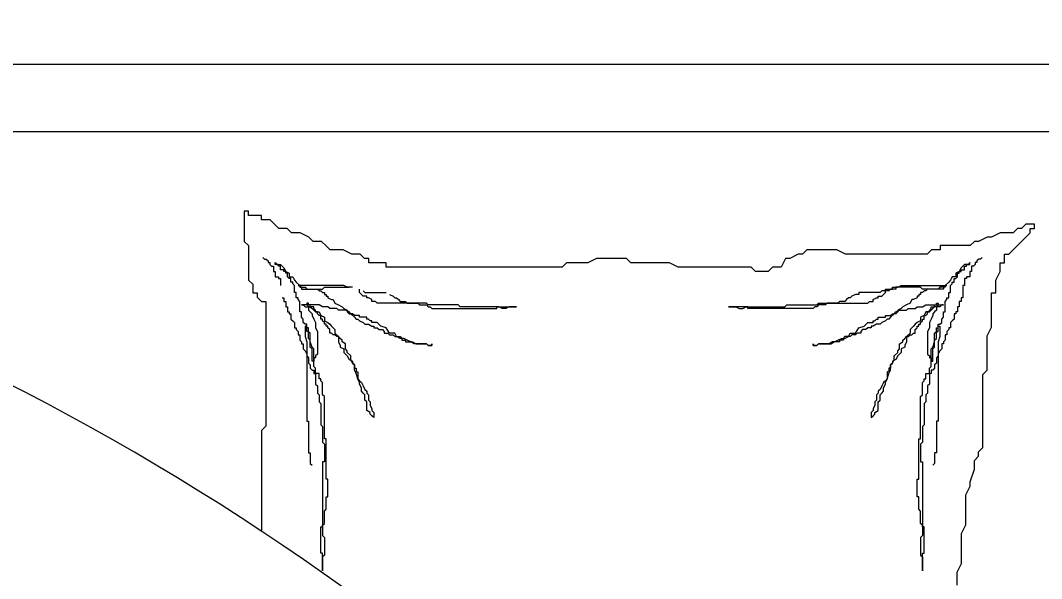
# Model space of a CAD drawing. Extents: x 775040 to 808375, y 4159409 to 4163651.
# Drawn here: x 782492.58 to 782522.89, y 4160408.64 to 4160425.22 of the extents above; entities that cross this region are included whole.
import ezdxf

# ---------------------------------------------------------------- set-up
doc = ezdxf.new("R2010")
doc.units = 0
doc.header["$MEASUREMENT"] = 0
doc.header["$PDMODE"] = 3
doc.linetypes.add('DUZ', pattern=[500, 500])
doc.layers.get('0').update_dxf_attribs({"linetype": 'DUZ'})
for name, color, linetype, lineweight in [('Z_dış ölçü', 115, 'Continuous', 25), ('Z_iç ölçü dikey', 111, 'Continuous', 25), ('Z_tefriş', 73, 'Continuous', 5)]:
    doc.layers.add(name, color=color, linetype=linetype, lineweight=lineweight)
doc.styles.add('OLCUIC', font='ROMANS.SHX', dxfattribs={"width": 0.5})
doc.dimstyles.new('ölçü 50', dxfattribs={"dimtxt": 12.5, "dimasz": 7, "dimexe": 5.3, "dimexo": 5, "dimgap": 2.5, "dimtad": 1, "dimdec": 0, "dimzin": 9, "dimdsep": 46, "dimtxsty": 'OLCUIC', "dimblk1": 'ARCHTICK', "dimblk2": 'ARCHTICK', "dimsah": 1, "dimcen": 0, "dimdle": 5.5, "dimadec": 0, "dimazin": 0, "dimtfac": 1, "dimtdec": 0, "dimtix": 1, "dimtofl": 0, "dimtmove": 1, "dimatfit": 3, "dimldrblk": 'ARCHTICK', "dimfxl": 0, "dimtolj": 1, "dimtzin": 0, "dimarcsym": 0})

# ---------------------------------------------------------------- blocks, each defined once
blk = doc.blocks.new('YATAK 1')
at = {"layer": 'Z_tefriş'}
for p, q in [((-8941.057, 17107.306), (-8941.057, 16917.306)), ((-8939.057, 17095.306), (-8939.057, 16929.306)), ((-8936.182, 17094.838), (-8936.31, 17094.838)), ((-8936.31, 17094.838), (-8936.31, 17094.583)), ((-8936.182, 17094.711), (-8936.182, 17094.838)), ((-8936.055, 17094.711), (-8936.182, 17094.711)), ((-8935.8, 17094.456), (-8936.055, 17094.711)), ((-8936.31, 17094.583), (-8936.182, 17094.456)), ((-8936.182, 17094.456), (-8936.182, 17094.329)), ((-8936.182, 17094.329), (-8936.055, 17094.201)), ((-8935.672, 17094.329), (-8935.8, 17094.456)), ((-8935.417, 17094.074), (-8935.672, 17094.329)), ((-8936.055, 17094.201), (-8936.055, 17093.819)), ((-8935.417, 17093.946), (-8935.417, 17094.074)), ((-8936.055, 17093.819), (-8935.927, 17093.564)), ((-8935.162, 17093.946), (-8935.417, 17093.946)), ((-8935.162, 17093.819), (-8935.162, 17093.946)), ((-8934.907, 17093.819), (-8935.162, 17093.819)), ((-8934.651, 17093.691), (-8934.907, 17093.819)), ((-8935.927, 17093.564), (-8935.927, 17093.436)), ((-8935.927, 17093.436), (-8935.8, 17093.181)), ((-8934.269, 17093.691), (-8934.651, 17093.691)), ((-8934.269, 17093.564), (-8934.269, 17093.691)), ((-8933.248, 17093.564), (-8934.269, 17093.564)), ((-8932.993, 17093.436), (-8933.248, 17093.564)), ((-8931.972, 17093.436), (-8932.993, 17093.436)), ((-8931.845, 17093.309), (-8931.972, 17093.436)), ((-8935.8, 17093.181), (-8935.8, 17093.054)), ((-8935.324, 17093.286), (-8935.272, 17093.234)), ((-8935.272, 17093.234), (-8935.272, 17093.182)), ((-8935.272, 17093.182), (-8935.22, 17093.129)), ((-8935.22, 17093.129), (-8935.167, 17093.129)), ((-8935.167, 17093.129), (-8935.167, 17093.077)), ((-8929.676, 17093.309), (-8931.845, 17093.309)), ((-8929.548, 17093.181), (-8929.676, 17093.309)), ((-8929.421, 17093.181), (-8929.548, 17093.181)), ((-8929.293, 17093.054), (-8929.421, 17093.181)), ((-8935.8, 17093.054), (-8935.672, 17092.926)), ((-8935.672, 17092.926), (-8935.672, 17092.034)), ((-8935.167, 17093.077), (-8935.115, 17093.077)), ((-8935.115, 17092.92), (-8935.167, 17092.92)), ((-8935.167, 17092.92), (-8935.115, 17092.868)), ((-8935.115, 17093.077), (-8935.063, 17093.025)), ((-8935.115, 17092.816), (-8935.115, 17092.92)), ((-8935.115, 17092.868), (-8935.115, 17092.764)), ((-8935.063, 17092.816), (-8935.115, 17092.816)), ((-8935.063, 17093.025), (-8935.063, 17092.973)), ((-8935.063, 17092.973), (-8934.906, 17092.973)), ((-8935.063, 17092.764), (-8935.063, 17092.816)), ((-8934.906, 17092.973), (-8934.906, 17092.92)), ((-8934.906, 17092.92), (-8934.749, 17092.92)), ((-8934.749, 17092.92), (-8934.749, 17092.816)), ((-8934.749, 17092.816), (-8934.697, 17092.816)), ((-8934.697, 17092.816), (-8934.697, 17092.764)), ((-8929.038, 17093.054), (-8929.293, 17093.054)), ((-8928.655, 17092.926), (-8929.038, 17093.054)), ((-8928.528, 17092.926), (-8928.655, 17092.926)), ((-8928.272, 17092.799), (-8928.528, 17092.926)), ((-8935.115, 17092.764), (-8935.063, 17092.711)), ((-8934.958, 17092.764), (-8935.063, 17092.764)), ((-8935.063, 17092.711), (-8935.01, 17092.659)), ((-8935.01, 17092.659), (-8934.906, 17092.607)), ((-8934.958, 17092.659), (-8934.958, 17092.764)), ((-8934.906, 17092.659), (-8934.958, 17092.659)), ((-8934.906, 17092.607), (-8934.906, 17092.659)), ((-8934.853, 17092.607), (-8934.906, 17092.607)), ((-8934.906, 17092.607), (-8934.853, 17092.502)), ((-8934.853, 17092.554), (-8934.853, 17092.607)), ((-8934.749, 17092.554), (-8934.853, 17092.554)), ((-8934.697, 17092.502), (-8934.749, 17092.554)), ((-8934.697, 17092.764), (-8934.487, 17092.764)), ((-8934.487, 17092.764), (-8934.487, 17092.711)), ((-8934.487, 17092.711), (-8934.121, 17092.711)), ((-8934.121, 17092.711), (-8934.121, 17092.659)), ((-8934.121, 17092.659), (-8934.016, 17092.659)), ((-8934.016, 17092.659), (-8934.016, 17092.607)), ((-8934.016, 17092.607), (-8933.86, 17092.607)), ((-8933.86, 17092.607), (-8933.86, 17092.554)), ((-8933.86, 17092.554), (-8933.703, 17092.554)), ((-8933.703, 17092.554), (-8933.703, 17092.502)), ((-8927.379, 17092.799), (-8928.272, 17092.799)), ((-8927.124, 17092.671), (-8927.379, 17092.799)), ((-8926.231, 17092.671), (-8927.124, 17092.671)), ((-8925.976, 17092.544), (-8926.231, 17092.671)), ((-8925.593, 17092.544), (-8925.976, 17092.544)), ((-8934.853, 17092.502), (-8934.749, 17092.502)), ((-8934.749, 17092.502), (-8934.749, 17092.398)), ((-8934.749, 17092.398), (-8934.644, 17092.345)), ((-8934.697, 17092.45), (-8934.697, 17092.502)), ((-8934.592, 17092.45), (-8934.697, 17092.45)), ((-8934.644, 17092.345), (-8934.592, 17092.293)), ((-8934.592, 17092.398), (-8934.592, 17092.45)), ((-8934.54, 17092.398), (-8934.592, 17092.398)), ((-8934.592, 17092.293), (-8934.487, 17092.189)), ((-8934.487, 17092.345), (-8934.54, 17092.398)), ((-8934.278, 17092.345), (-8934.487, 17092.345)), ((-8934.487, 17090.882), (-8934.487, 17092.241)), ((-8934.487, 17092.241), (-8934.487, 17092.189)), ((-8934.278, 17092.293), (-8934.278, 17092.345)), ((-8934.121, 17092.293), (-8934.278, 17092.293)), ((-8934.121, 17092.241), (-8934.121, 17092.293)), ((-8934.069, 17092.241), (-8934.121, 17092.241)), ((-8934.016, 17092.189), (-8934.069, 17092.241)), ((-8933.703, 17092.502), (-8933.65, 17092.502)), ((-8933.65, 17092.502), (-8933.65, 17092.45)), ((-8933.65, 17092.45), (-8933.493, 17092.45)), ((-8933.493, 17092.45), (-8933.441, 17092.398)), ((-8933.441, 17092.398), (-8933.389, 17092.345)), ((-8933.389, 17092.345), (-8933.232, 17092.345)), ((-8933.232, 17092.345), (-8933.232, 17092.293)), ((-8933.232, 17092.293), (-8933.179, 17092.293)), ((-8933.179, 17092.293), (-8933.127, 17092.241)), ((-8933.127, 17092.241), (-8933.023, 17092.241)), ((-8933.023, 17092.241), (-8933.023, 17092.189)), ((-8935.672, 17092.034), (-8935.545, 17092.034)), ((-8935.545, 17092.034), (-8935.545, 17091.779)), ((-8934.487, 17092.189), (-8934.435, 17092.136)), ((-8934.487, 17092.189), (-8934.435, 17092.189)), ((-8934.435, 17092.189), (-8934.435, 17092.136)), ((-8934.435, 17092.136), (-8934.435, 17092.032)), ((-8934.435, 17092.136), (-8934.383, 17092.136)), ((-8934.435, 17092.032), (-8934.383, 17091.979)), ((-8934.383, 17092.136), (-8934.383, 17091.666)), ((-8934.383, 17091.979), (-8934.383, 17091.509)), ((-8933.703, 17092.189), (-8934.016, 17092.189)), ((-8933.964, 17091.927), (-8933.964, 17091.979)), ((-8933.964, 17091.979), (-8933.912, 17091.979)), ((-8933.912, 17091.927), (-8933.964, 17091.927)), ((-8933.912, 17091.614), (-8933.912, 17092.136)), ((-8933.912, 17092.136), (-8933.912, 17092.084)), ((-8933.912, 17092.084), (-8933.86, 17092.032)), ((-8933.912, 17091.979), (-8933.86, 17091.927)), ((-8933.912, 17091.875), (-8933.912, 17091.927)), ((-8933.86, 17092.032), (-8933.86, 17091.875)), ((-8933.86, 17091.927), (-8933.755, 17091.927)), ((-8933.755, 17091.927), (-8933.703, 17091.875)), ((-8933.703, 17092.136), (-8933.703, 17092.189)), ((-8933.546, 17092.136), (-8933.703, 17092.136)), ((-8933.493, 17092.084), (-8933.546, 17092.136)), ((-8933.389, 17092.084), (-8933.493, 17092.084)), ((-8933.336, 17092.032), (-8933.389, 17092.084)), ((-8933.336, 17091.979), (-8933.336, 17092.032)), ((-8933.127, 17091.979), (-8933.336, 17091.979)), ((-8933.284, 17091.979), (-8933.284, 17092.032)), ((-8933.284, 17092.032), (-8932.97, 17092.032)), ((-8933.232, 17091.979), (-8933.284, 17091.979)), ((-8933.232, 17091.927), (-8933.232, 17091.979)), ((-8933.127, 17091.927), (-8933.232, 17091.927)), ((-8933.127, 17091.927), (-8933.127, 17091.979)), ((-8932.918, 17091.927), (-8933.127, 17091.927)), ((-8933.075, 17091.875), (-8933.127, 17091.927)), ((-8933.023, 17092.189), (-8932.866, 17092.189)), ((-8932.97, 17092.032), (-8932.813, 17091.979)), ((-8932.866, 17091.875), (-8932.918, 17091.927)), ((-8932.866, 17092.189), (-8932.813, 17092.136)), ((-8932.813, 17092.136), (-8932.761, 17092.136)), ((-8932.813, 17091.979), (-8930.459, 17091.979)), ((-8932.761, 17092.136), (-8932.761, 17092.084)), ((-8932.761, 17092.084), (-8932.604, 17092.084)), ((-8932.604, 17092.084), (-8932.552, 17092.032)), ((-8932.552, 17092.032), (-8932.447, 17091.979)), ((-8932.447, 17091.979), (-8932.395, 17091.979)), ((-8932.395, 17091.979), (-8932.342, 17091.927)), ((-8932.342, 17091.927), (-8932.185, 17091.927)), ((-8932.185, 17091.927), (-8932.133, 17091.875)), ((-8930.459, 17091.979), (-8930.459, 17091.927)), ((-8930.459, 17091.927), (-8929.517, 17091.927)), ((-8929.517, 17091.927), (-8929.517, 17091.875)), ((-8935.545, 17091.779), (-8935.417, 17091.652)), ((-8935.417, 17091.652), (-8935.417, 17089.23)), ((-8934.383, 17091.666), (-8934.33, 17091.614)), ((-8934.33, 17091.614), (-8934.33, 17091.561)), ((-8933.86, 17091.875), (-8933.912, 17091.875)), ((-8933.86, 17091.509), (-8933.912, 17091.614)), ((-8933.86, 17091.875), (-8933.807, 17091.823)), ((-8933.86, 17091.77), (-8933.86, 17091.875)), ((-8933.807, 17091.77), (-8933.86, 17091.77)), ((-8933.807, 17091.823), (-8933.703, 17091.718)), ((-8933.755, 17091.718), (-8933.807, 17091.77)), ((-8933.703, 17091.718), (-8933.755, 17091.718)), ((-8933.703, 17091.875), (-8933.65, 17091.823)), ((-8933.703, 17091.718), (-8933.703, 17091.614)), ((-8933.703, 17091.666), (-8933.703, 17091.718)), ((-8933.65, 17091.666), (-8933.703, 17091.666)), ((-8933.703, 17091.614), (-8933.598, 17091.561)), ((-8933.65, 17091.823), (-8933.598, 17091.823)), ((-8933.598, 17091.614), (-8933.65, 17091.666)), ((-8933.598, 17091.823), (-8933.493, 17091.77)), ((-8933.598, 17091.561), (-8933.598, 17091.614)), ((-8933.493, 17091.77), (-8933.389, 17091.718)), ((-8933.389, 17091.718), (-8933.232, 17091.718)), ((-8933.232, 17091.718), (-8933.127, 17091.666)), ((-8933.127, 17091.666), (-8932.447, 17091.666)), ((-8932.813, 17091.875), (-8933.075, 17091.875)), ((-8932.656, 17091.875), (-8932.866, 17091.875)), ((-8932.656, 17091.823), (-8932.813, 17091.875)), ((-8932.604, 17091.823), (-8932.656, 17091.875)), ((-8932.604, 17091.77), (-8932.656, 17091.823)), ((-8932.238, 17091.823), (-8932.604, 17091.823)), ((-8932.238, 17091.77), (-8932.604, 17091.77)), ((-8932.447, 17091.666), (-8932.395, 17091.718)), ((-8932.395, 17091.718), (-8932.342, 17091.718)), ((-8932.342, 17091.718), (-8932.342, 17091.77)), ((-8932.342, 17091.77), (-8932.238, 17091.77)), ((-8932.238, 17091.77), (-8932.238, 17091.823)), ((-8932.081, 17091.77), (-8932.238, 17091.77)), ((-8932.133, 17091.875), (-8932.029, 17091.875)), ((-8932.029, 17091.718), (-8932.081, 17091.77)), ((-8932.029, 17091.875), (-8931.976, 17091.823)), ((-8931.872, 17091.718), (-8932.029, 17091.718)), ((-8931.976, 17091.823), (-8931.976, 17091.77)), ((-8931.976, 17091.77), (-8931.872, 17091.77)), ((-8931.872, 17091.77), (-8931.872, 17091.718)), ((-8931.872, 17091.718), (-8931.558, 17091.718)), ((-8931.872, 17091.614), (-8931.872, 17091.718)), ((-8931.715, 17091.614), (-8931.872, 17091.614)), ((-8931.715, 17091.561), (-8931.715, 17091.614)), ((-8931.558, 17091.718), (-8931.505, 17091.666)), ((-8931.505, 17091.666), (-8931.296, 17091.666)), ((-8931.296, 17091.666), (-8931.244, 17091.614)), ((-8931.244, 17091.614), (-8931.035, 17091.614)), ((-8931.035, 17091.614), (-8930.982, 17091.561)), ((-8929.517, 17091.875), (-8929.204, 17091.875)), ((-8929.204, 17091.875), (-8929.151, 17091.823)), ((-8934.383, 17091.509), (-8934.435, 17091.457)), ((-8934.435, 17091.457), (-8934.435, 17090.725)), ((-8934.33, 17091.561), (-8934.278, 17091.509)), ((-8934.278, 17091.509), (-8934.278, 17091.457)), ((-8934.278, 17091.457), (-8934.226, 17091.457)), ((-8934.226, 17091.457), (-8934.226, 17091.405)), ((-8934.226, 17091.405), (-8934.173, 17091.405)), ((-8934.173, 17091.405), (-8934.173, 17091.352)), ((-8934.173, 17091.352), (-8934.121, 17091.352)), ((-8934.121, 17091.352), (-8934.069, 17091.248)), ((-8933.86, 17091.352), (-8933.86, 17091.509)), ((-8933.807, 17091.3), (-8933.86, 17091.352)), ((-8933.807, 17091.091), (-8933.807, 17091.3)), ((-8933.598, 17091.561), (-8933.546, 17091.457)), ((-8933.493, 17091.561), (-8933.598, 17091.561)), ((-8933.546, 17091.457), (-8933.441, 17091.457)), ((-8933.493, 17091.509), (-8933.493, 17091.561)), ((-8933.441, 17091.509), (-8933.493, 17091.509)), ((-8933.389, 17091.457), (-8933.441, 17091.509)), ((-8933.441, 17091.457), (-8933.389, 17091.352)), ((-8933.336, 17091.457), (-8933.389, 17091.457)), ((-8933.389, 17091.352), (-8933.336, 17091.3)), ((-8933.336, 17091.405), (-8933.336, 17091.457)), ((-8933.284, 17091.405), (-8933.336, 17091.405)), ((-8933.336, 17091.3), (-8933.284, 17091.248)), ((-8933.284, 17091.352), (-8933.284, 17091.405)), ((-8933.232, 17091.352), (-8933.284, 17091.352)), ((-8933.179, 17091.3), (-8933.232, 17091.352)), ((-8933.075, 17091.3), (-8933.179, 17091.3)), ((-8933.075, 17091.248), (-8933.075, 17091.3)), ((-8931.662, 17091.561), (-8931.715, 17091.561)), ((-8931.61, 17091.509), (-8931.662, 17091.561)), ((-8931.244, 17091.509), (-8931.61, 17091.509)), ((-8931.191, 17091.457), (-8931.244, 17091.509)), ((-8929.936, 17091.457), (-8931.191, 17091.457)), ((-8930.982, 17091.561), (-8930.354, 17091.561)), ((-8930.354, 17091.561), (-8930.302, 17091.509)), ((-8930.302, 17091.509), (-8929.831, 17091.509)), ((-8929.936, 17091.405), (-8929.936, 17091.457)), ((-8928.733, 17091.405), (-8929.936, 17091.405)), ((-8929.831, 17091.509), (-8929.779, 17091.457)), ((-8929.779, 17091.457), (-8929.256, 17091.457)), ((-8929.256, 17091.457), (-8929.256, 17091.509)), ((-8929.256, 17091.509), (-8927.059, 17091.509)), ((-8928.733, 17091.352), (-8928.733, 17091.405)), ((-8928.21, 17091.352), (-8928.733, 17091.352)), ((-8927.843, 17091.405), (-8928.21, 17091.405)), ((-8928.21, 17091.405), (-8928.21, 17091.352)), ((-8927.791, 17091.457), (-8927.843, 17091.405)), ((-8927.425, 17091.457), (-8927.791, 17091.457)), ((-8927.373, 17091.509), (-8927.425, 17091.457)), ((-8927.32, 17091.509), (-8927.373, 17091.509)), ((-8926.536, 17091.561), (-8927.32, 17091.561)), ((-8927.32, 17091.561), (-8927.32, 17091.509)), ((-8927.059, 17091.509), (-8927.006, 17091.457)), ((-8927.006, 17091.457), (-8926.483, 17091.457)), ((-8926.536, 17091.509), (-8926.536, 17091.561)), ((-8926.012, 17091.509), (-8926.536, 17091.509)), ((-8926.483, 17091.457), (-8926.431, 17091.509)), ((-8926.431, 17091.509), (-8926.012, 17091.509)), ((-8934.069, 17091.248), (-8934.069, 17091.195)), ((-8934.069, 17091.195), (-8933.964, 17091.143)), ((-8933.964, 17091.143), (-8933.912, 17091.039)), ((-8933.912, 17091.039), (-8933.86, 17090.934)), ((-8933.755, 17091.039), (-8933.807, 17091.091)), ((-8933.755, 17090.83), (-8933.755, 17091.039)), ((-8933.284, 17091.248), (-8933.232, 17091.195)), ((-8933.232, 17091.195), (-8933.179, 17091.143)), ((-8933.179, 17091.143), (-8933.075, 17091.143)), ((-8933.023, 17091.195), (-8933.075, 17091.248)), ((-8933.075, 17091.143), (-8932.97, 17091.039)), ((-8933.023, 17091.143), (-8933.023, 17091.195)), ((-8932.97, 17091.091), (-8933.023, 17091.143)), ((-8932.97, 17091.039), (-8932.97, 17091.091)), ((-8932.97, 17091.039), (-8932.813, 17091.039)), ((-8932.918, 17090.986), (-8932.97, 17091.039)), ((-8932.813, 17091.039), (-8932.709, 17090.986)), ((-8934.435, 17090.777), (-8934.487, 17090.882)), ((-8934.435, 17090.621), (-8934.435, 17090.777)), ((-8934.435, 17090.725), (-8934.383, 17090.725)), ((-8934.383, 17090.725), (-8934.383, 17090.568)), ((-8933.86, 17090.934), (-8933.807, 17090.882)), ((-8933.807, 17090.882), (-8933.755, 17090.777)), ((-8933.703, 17090.725), (-8933.755, 17090.83)), ((-8933.755, 17090.777), (-8933.703, 17090.777)), ((-8933.703, 17090.777), (-8933.65, 17090.725)), ((-8933.65, 17090.673), (-8933.703, 17090.725)), ((-8933.65, 17090.725), (-8933.65, 17090.673)), ((-8932.866, 17090.934), (-8932.918, 17090.986)), ((-8932.813, 17090.934), (-8932.866, 17090.934)), ((-8932.761, 17090.83), (-8932.813, 17090.934)), ((-8932.604, 17090.83), (-8932.761, 17090.83)), ((-8932.709, 17090.986), (-8932.656, 17090.986)), ((-8932.656, 17090.986), (-8932.604, 17090.882)), ((-8932.604, 17090.882), (-8932.499, 17090.882)), ((-8932.552, 17090.777), (-8932.604, 17090.83)), ((-8932.499, 17090.777), (-8932.552, 17090.777)), ((-8932.499, 17090.882), (-8932.395, 17090.777)), ((-8932.395, 17090.673), (-8932.499, 17090.777)), ((-8932.395, 17090.777), (-8932.29, 17090.725)), ((-8932.29, 17090.725), (-8932.238, 17090.621)), ((-8934.383, 17090.621), (-8934.435, 17090.621)), ((-8934.383, 17090.411), (-8934.383, 17090.621)), ((-8934.383, 17090.568), (-8934.33, 17090.516)), ((-8934.278, 17090.411), (-8934.383, 17090.411)), ((-8934.33, 17090.516), (-8934.33, 17090.307)), ((-8934.226, 17090.359), (-8934.278, 17090.411)), ((-8933.65, 17090.673), (-8933.546, 17090.568)), ((-8933.65, 17090.621), (-8933.65, 17090.673)), ((-8933.598, 17090.568), (-8933.65, 17090.621)), ((-8933.598, 17090.411), (-8933.598, 17090.568)), ((-8933.546, 17090.411), (-8933.598, 17090.411)), ((-8933.546, 17090.568), (-8933.493, 17090.516)), ((-8933.546, 17090.202), (-8933.546, 17090.411)), ((-8933.493, 17090.516), (-8933.493, 17090.464)), ((-8933.493, 17090.464), (-8933.441, 17090.411)), ((-8933.441, 17090.411), (-8933.389, 17090.307)), ((-8932.29, 17090.673), (-8932.395, 17090.673)), ((-8932.185, 17090.621), (-8932.29, 17090.673)), ((-8932.238, 17090.621), (-8932.185, 17090.621)), ((-8932.185, 17090.621), (-8932.133, 17090.568)), ((-8932.133, 17090.568), (-8932.185, 17090.621)), ((-8932.133, 17090.568), (-8932.029, 17090.568)), ((-8931.976, 17090.568), (-8932.133, 17090.568)), ((-8932.029, 17090.568), (-8932.029, 17090.516)), ((-8932.029, 17090.516), (-8931.924, 17090.516)), ((-8931.872, 17090.516), (-8931.976, 17090.568)), ((-8931.924, 17090.516), (-8931.924, 17090.464)), ((-8931.924, 17090.464), (-8931.715, 17090.464)), ((-8931.715, 17090.464), (-8931.872, 17090.516)), ((-8931.715, 17090.464), (-8931.662, 17090.411)), ((-8931.61, 17090.411), (-8931.715, 17090.464)), ((-8931.662, 17090.411), (-8931.61, 17090.359)), ((-8931.558, 17090.411), (-8931.61, 17090.411)), ((-8931.453, 17090.359), (-8931.558, 17090.411)), ((-8934.33, 17090.307), (-8934.278, 17090.255)), ((-8934.278, 17090.255), (-8934.278, 17089.627)), ((-8934.173, 17090.307), (-8934.226, 17090.359)), ((-8934.173, 17090.202), (-8934.173, 17090.307)), ((-8934.121, 17090.202), (-8934.173, 17090.202)), ((-8934.121, 17090.15), (-8934.121, 17090.202)), ((-8934.069, 17090.046), (-8934.121, 17090.15)), ((-8933.493, 17090.202), (-8933.546, 17090.202)), ((-8933.493, 17090.15), (-8933.493, 17090.202)), ((-8933.441, 17090.098), (-8933.493, 17090.15)), ((-8933.441, 17090.046), (-8933.441, 17090.098)), ((-8933.389, 17090.307), (-8933.336, 17090.255)), ((-8933.336, 17090.255), (-8933.336, 17090.15)), ((-8933.336, 17090.15), (-8933.284, 17090.046)), ((-8931.61, 17090.359), (-8931.505, 17090.307)), ((-8931.505, 17090.307), (-8931.401, 17090.255)), ((-8931.348, 17090.359), (-8931.453, 17090.359)), ((-8931.401, 17090.255), (-8931.348, 17090.202)), ((-8931.296, 17090.307), (-8931.348, 17090.359)), ((-8931.348, 17090.202), (-8931.296, 17090.202)), ((-8931.244, 17090.255), (-8931.296, 17090.307)), ((-8931.296, 17090.202), (-8931.244, 17090.15)), ((-8931.087, 17090.255), (-8931.244, 17090.255)), ((-8931.244, 17090.15), (-8931.087, 17090.15)), ((-8931.035, 17090.202), (-8931.087, 17090.255)), ((-8931.087, 17090.15), (-8931.035, 17090.098)), ((-8930.773, 17090.202), (-8931.035, 17090.202)), ((-8931.035, 17090.098), (-8930.93, 17090.098)), ((-8930.93, 17090.098), (-8930.825, 17090.046)), ((-8930.721, 17090.098), (-8930.773, 17090.202)), ((-8930.668, 17090.098), (-8930.721, 17090.098)), ((-8930.616, 17090.046), (-8930.668, 17090.098)), ((-8934.016, 17090.046), (-8934.069, 17090.046)), ((-8934.016, 17089.941), (-8934.016, 17090.046)), ((-8933.964, 17089.889), (-8934.016, 17089.941)), ((-8933.964, 17088.425), (-8933.964, 17089.889)), ((-8933.389, 17090.046), (-8933.441, 17090.046)), ((-8933.389, 17089.889), (-8933.389, 17090.046)), ((-8933.284, 17089.784), (-8933.389, 17089.889)), ((-8933.284, 17090.046), (-8933.284, 17089.993)), ((-8933.284, 17089.993), (-8933.232, 17089.993)), ((-8933.232, 17089.627), (-8933.284, 17089.784)), ((-8933.232, 17089.993), (-8933.232, 17089.889)), ((-8933.232, 17089.889), (-8933.179, 17089.836)), ((-8933.179, 17089.836), (-8933.179, 17089.732)), ((-8930.825, 17090.046), (-8930.773, 17090.046)), ((-8930.773, 17090.046), (-8930.721, 17089.993)), ((-8930.721, 17089.993), (-8930.564, 17089.993)), ((-8930.564, 17089.993), (-8930.616, 17090.046)), ((-8934.278, 17089.627), (-8934.226, 17089.627)), ((-8934.226, 17089.627), (-8934.226, 17089.523)), ((-8934.226, 17089.523), (-8934.173, 17089.418)), ((-8933.075, 17089.523), (-8933.232, 17089.627)), ((-8933.179, 17089.732), (-8933.127, 17089.68)), ((-8933.127, 17089.68), (-8933.075, 17089.68)), ((-8933.075, 17089.68), (-8933.075, 17089.575)), ((-8933.075, 17089.575), (-8933.023, 17089.523)), ((-8933.075, 17089.366), (-8933.075, 17089.523)), ((-8933.023, 17089.523), (-8933.023, 17089.418)), ((-8935.417, 17089.23), (-8935.545, 17088.975)), ((-8934.173, 17089.418), (-8934.121, 17089.366)), ((-8934.121, 17089.366), (-8934.121, 17089.314)), ((-8934.121, 17089.314), (-8934.069, 17089.262)), ((-8934.069, 17089.262), (-8934.016, 17089.209)), ((-8934.016, 17089.209), (-8934.016, 17089.052)), ((-8932.97, 17089.314), (-8933.075, 17089.366)), ((-8933.023, 17089.418), (-8932.97, 17089.366)), ((-8932.97, 17089.366), (-8932.97, 17089.209)), ((-8932.918, 17089.209), (-8932.97, 17089.314)), ((-8932.97, 17089.209), (-8932.918, 17089.157)), ((-8932.918, 17089.105), (-8932.918, 17089.209)), ((-8935.545, 17088.975), (-8935.545, 17088.082)), ((-8934.016, 17089.052), (-8933.964, 17089)), ((-8933.964, 17089), (-8933.964, 17088.687)), ((-8932.918, 17089.157), (-8932.866, 17089.157)), ((-8932.866, 17089), (-8932.918, 17089.105)), ((-8932.866, 17089.157), (-8932.866, 17089.052)), ((-8932.866, 17089.052), (-8932.813, 17089.052)), ((-8932.813, 17088.896), (-8932.866, 17089)), ((-8932.813, 17089.052), (-8932.813, 17088.843)), ((-8932.761, 17088.791), (-8932.813, 17088.896)), ((-8933.964, 17088.687), (-8933.912, 17088.634)), ((-8933.912, 17088.634), (-8933.912, 17088.425)), ((-8932.813, 17088.843), (-8932.761, 17088.739)), ((-8932.761, 17088.425), (-8932.761, 17088.791)), ((-8932.761, 17088.739), (-8932.761, 17088.425)), ((-8933.912, 17088.373), (-8933.964, 17088.425)), ((-8933.912, 17088.425), (-8933.86, 17088.373)), ((-8933.912, 17087.484), (-8933.912, 17088.373)), ((-8933.86, 17088.373), (-8933.86, 17088.321)), ((-8933.86, 17088.321), (-8933.807, 17088.268)), ((-8933.807, 17088.268), (-8933.807, 17086.334)), ((-8932.761, 17088.425), (-8932.709, 17088.373)), ((-8932.709, 17088.373), (-8932.761, 17088.425)), ((-8932.709, 17088.268), (-8932.761, 17088.268)), ((-8932.761, 17088.268), (-8932.709, 17088.268)), ((-8932.709, 17088.373), (-8932.709, 17088.268)), ((-8932.709, 17088.268), (-8932.709, 17088.373)), ((-8935.545, 17088.082), (-8935.417, 17087.955)), ((-8935.417, 17087.955), (-8935.417, 17087.828)), ((-8935.417, 17087.828), (-8935.289, 17087.573)), ((-8935.289, 17087.573), (-8935.289, 17087.445)), ((-8935.289, 17087.445), (-8935.034, 17087.318)), ((-8933.86, 17087.432), (-8933.912, 17087.484)), ((-8933.86, 17086.282), (-8933.86, 17087.432)), ((-8935.034, 17087.318), (-8935.034, 17087.063)), ((-8935.034, 17087.063), (-8934.907, 17086.935)), ((-8934.907, 17086.935), (-8934.907, 17086.553)), ((-8934.907, 17086.553), (-8935.034, 17086.425)), ((-8935.034, 17086.425), (-8935.034, 17084.258)), ((-8933.807, 17086.334), (-8933.86, 17086.334)), ((-8933.86, 17086.334), (-8933.86, 17085.76)), ((-8933.807, 17086.178), (-8933.86, 17086.282)), ((-8933.807, 17086.073), (-8933.807, 17086.178)), ((-8933.86, 17085.969), (-8933.807, 17086.073)), ((-8933.86, 17085.76), (-8933.86, 17085.969)), ((-8935.034, 17084.258), (-8935.162, 17084.003)), ((-8935.162, 17084.003), (-8935.162, 17082.856)), ((-8935.162, 17082.856), (-8935.289, 17082.729)), ((-8935.289, 17082.729), (-8935.289, 17081.836)), ((-8935.289, 17081.836), (-8935.162, 17081.582)), ((-8935.162, 17081.582), (-8935.162, 17080.944)), ((-8935.162, 17080.944), (-8935.034, 17080.817)), ((-8935.034, 17080.817), (-8935.034, 17075.59)), ((-8933.86, 17079.459), (-8933.86, 17079.25)), ((-8933.86, 17078.884), (-8933.86, 17079.459)), ((-8933.86, 17079.25), (-8933.807, 17079.145)), ((-8933.807, 17079.041), (-8933.86, 17078.936)), ((-8933.86, 17078.936), (-8933.86, 17077.786)), ((-8933.807, 17078.884), (-8933.86, 17078.884)), ((-8933.807, 17079.145), (-8933.807, 17079.041)), ((-8933.807, 17076.95), (-8933.807, 17078.884)), ((-8933.86, 17077.786), (-8933.912, 17077.734)), ((-8933.912, 17077.734), (-8933.912, 17076.845)), ((-8933.912, 17076.845), (-8933.964, 17076.793)), ((-8933.964, 17076.793), (-8933.964, 17075.33)), ((-8933.912, 17076.793), (-8933.86, 17076.845)), ((-8933.912, 17076.584), (-8933.912, 17076.793)), ((-8933.86, 17076.898), (-8933.807, 17076.95)), ((-8933.86, 17076.845), (-8933.86, 17076.898)), ((-8932.761, 17076.95), (-8932.709, 17076.95)), ((-8932.709, 17076.95), (-8932.761, 17076.95)), ((-8932.761, 17076.793), (-8932.709, 17076.845)), ((-8932.709, 17076.845), (-8932.761, 17076.793)), ((-8932.761, 17076.48), (-8932.761, 17076.793)), ((-8932.761, 17076.793), (-8932.761, 17076.427)), ((-8932.709, 17076.845), (-8932.709, 17076.95)), ((-8932.709, 17076.95), (-8932.709, 17076.845)), ((-8933.964, 17076.532), (-8933.912, 17076.584)), ((-8933.964, 17076.218), (-8933.964, 17076.532)), ((-8932.813, 17076.375), (-8932.761, 17076.48)), ((-8934.016, 17076.166), (-8933.964, 17076.218)), ((-8934.016, 17076.009), (-8934.016, 17076.166)), ((-8932.866, 17076.218), (-8932.918, 17076.114)), ((-8932.813, 17076.323), (-8932.866, 17076.218)), ((-8932.866, 17076.166), (-8932.813, 17076.166)), ((-8932.866, 17076.061), (-8932.866, 17076.166)), ((-8932.761, 17076.427), (-8932.813, 17076.323)), ((-8932.813, 17076.166), (-8932.813, 17076.375)), ((-8934.173, 17075.8), (-8934.121, 17075.852)), ((-8934.121, 17075.905), (-8934.069, 17075.957)), ((-8934.121, 17075.852), (-8934.121, 17075.905)), ((-8934.069, 17075.957), (-8934.016, 17076.009)), ((-8932.97, 17075.905), (-8933.075, 17075.852)), ((-8933.075, 17075.852), (-8933.075, 17075.696)), ((-8933.023, 17075.8), (-8932.97, 17075.852)), ((-8932.97, 17076.009), (-8932.918, 17076.061)), ((-8932.97, 17075.852), (-8932.97, 17076.009)), ((-8932.918, 17076.009), (-8932.97, 17075.905)), ((-8932.918, 17076.114), (-8932.918, 17076.009)), ((-8932.918, 17076.061), (-8932.866, 17076.061)), ((-8935.034, 17075.59), (-8935.162, 17075.59)), ((-8935.162, 17075.59), (-8935.162, 17075.081)), ((-8934.278, 17074.964), (-8934.278, 17075.591)), ((-8934.226, 17075.696), (-8934.173, 17075.8)), ((-8933.232, 17075.591), (-8933.284, 17075.434)), ((-8933.075, 17075.696), (-8933.232, 17075.591)), ((-8933.179, 17075.486), (-8933.127, 17075.539)), ((-8933.127, 17075.539), (-8933.075, 17075.539)), ((-8933.075, 17075.643), (-8933.023, 17075.696)), ((-8933.075, 17075.539), (-8933.075, 17075.643)), ((-8933.023, 17075.696), (-8933.023, 17075.8)), ((-8933.964, 17075.33), (-8934.016, 17075.277)), ((-8934.016, 17075.277), (-8934.016, 17075.173)), ((-8933.284, 17075.434), (-8933.389, 17075.33)), ((-8933.389, 17075.33), (-8933.389, 17075.173)), ((-8933.232, 17075.33), (-8933.179, 17075.382)), ((-8933.232, 17075.225), (-8933.232, 17075.33)), ((-8933.179, 17075.382), (-8933.179, 17075.486)), ((-8935.289, 17074.953), (-8935.417, 17074.826)), ((-8935.162, 17075.081), (-8935.289, 17075.081)), ((-8935.289, 17075.081), (-8935.289, 17074.953)), ((-8934.33, 17074.911), (-8934.278, 17074.964)), ((-8934.173, 17075.016), (-8934.173, 17074.911)), ((-8934.121, 17075.016), (-8934.173, 17075.016)), ((-8934.069, 17075.173), (-8934.121, 17075.068)), ((-8934.121, 17075.068), (-8934.121, 17075.016)), ((-8934.016, 17075.173), (-8934.069, 17075.173)), ((-8933.546, 17075.016), (-8933.546, 17074.807)), ((-8933.493, 17075.016), (-8933.546, 17075.016)), ((-8933.441, 17075.121), (-8933.493, 17075.068)), ((-8933.493, 17075.068), (-8933.493, 17075.016)), ((-8933.441, 17075.173), (-8933.441, 17075.121)), ((-8933.389, 17075.173), (-8933.441, 17075.173)), ((-8933.389, 17074.911), (-8933.336, 17074.964)), ((-8933.336, 17075.068), (-8933.284, 17075.173)), ((-8933.336, 17074.964), (-8933.336, 17075.068)), ((-8933.284, 17075.225), (-8933.232, 17075.225)), ((-8933.284, 17075.173), (-8933.284, 17075.225)), ((-8931.505, 17074.911), (-8931.401, 17074.964)), ((-8931.401, 17074.964), (-8931.348, 17075.016)), ((-8931.348, 17075.016), (-8931.296, 17075.016)), ((-8931.296, 17075.016), (-8931.244, 17075.068)), ((-8931.244, 17074.964), (-8931.296, 17074.911)), ((-8931.244, 17075.068), (-8931.087, 17075.068)), ((-8931.087, 17074.964), (-8931.244, 17074.964)), ((-8931.087, 17075.068), (-8931.035, 17075.121)), ((-8931.035, 17075.016), (-8931.087, 17074.964)), ((-8931.035, 17075.121), (-8930.93, 17075.121)), ((-8930.773, 17075.016), (-8931.035, 17075.016)), ((-8930.93, 17075.121), (-8930.825, 17075.173)), ((-8930.825, 17075.173), (-8930.773, 17075.173)), ((-8930.773, 17075.173), (-8930.721, 17075.225)), ((-8930.721, 17075.121), (-8930.773, 17075.016)), ((-8930.721, 17075.225), (-8930.564, 17075.225)), ((-8930.668, 17075.121), (-8930.721, 17075.121)), ((-8930.616, 17075.173), (-8930.668, 17075.121)), ((-8930.564, 17075.225), (-8930.616, 17075.173)), ((-8935.417, 17074.826), (-8935.417, 17074.571)), ((-8934.278, 17074.807), (-8934.383, 17074.807)), ((-8934.226, 17074.859), (-8934.278, 17074.807)), ((-8934.173, 17074.911), (-8934.226, 17074.859)), ((-8933.598, 17074.65), (-8933.65, 17074.598)), ((-8933.65, 17074.546), (-8933.546, 17074.65)), ((-8933.598, 17074.807), (-8933.598, 17074.65)), ((-8933.546, 17074.807), (-8933.598, 17074.807)), ((-8933.546, 17074.65), (-8933.493, 17074.702)), ((-8933.493, 17074.755), (-8933.441, 17074.807)), ((-8933.493, 17074.702), (-8933.493, 17074.755)), ((-8933.441, 17074.807), (-8933.389, 17074.911)), ((-8932.133, 17074.65), (-8932.185, 17074.598)), ((-8932.185, 17074.598), (-8932.133, 17074.65)), ((-8931.976, 17074.65), (-8932.133, 17074.65)), ((-8932.133, 17074.65), (-8932.029, 17074.65)), ((-8932.029, 17074.702), (-8931.924, 17074.702)), ((-8932.029, 17074.65), (-8932.029, 17074.702)), ((-8931.872, 17074.702), (-8931.976, 17074.65)), ((-8931.924, 17074.755), (-8931.715, 17074.755)), ((-8931.924, 17074.702), (-8931.924, 17074.755)), ((-8931.715, 17074.755), (-8931.872, 17074.702)), ((-8931.61, 17074.807), (-8931.715, 17074.755)), ((-8931.715, 17074.755), (-8931.662, 17074.807)), ((-8931.662, 17074.807), (-8931.61, 17074.859)), ((-8931.61, 17074.859), (-8931.505, 17074.911)), ((-8931.558, 17074.807), (-8931.61, 17074.807)), ((-8931.453, 17074.859), (-8931.558, 17074.807)), ((-8931.348, 17074.859), (-8931.453, 17074.859)), ((-8931.296, 17074.911), (-8931.348, 17074.859)), ((-8935.417, 17074.571), (-8935.545, 17074.316)), ((-8934.435, 17074.441), (-8934.487, 17074.337)), ((-8934.487, 17074.337), (-8934.487, 17072.978)), ((-8934.435, 17074.598), (-8934.435, 17074.441)), ((-8934.435, 17073.762), (-8934.435, 17074.493)), ((-8933.86, 17074.284), (-8933.807, 17074.337)), ((-8933.807, 17074.337), (-8933.755, 17074.441)), ((-8933.703, 17074.493), (-8933.755, 17074.389)), ((-8933.755, 17074.441), (-8933.703, 17074.441)), ((-8933.755, 17074.389), (-8933.755, 17074.18)), ((-8933.65, 17074.546), (-8933.703, 17074.493)), ((-8933.703, 17074.441), (-8933.65, 17074.493)), ((-8933.65, 17074.598), (-8933.65, 17074.546)), ((-8933.65, 17074.493), (-8933.65, 17074.546)), ((-8932.761, 17074.389), (-8932.813, 17074.284)), ((-8932.604, 17074.389), (-8932.761, 17074.389)), ((-8932.656, 17074.232), (-8932.604, 17074.337)), ((-8932.552, 17074.441), (-8932.604, 17074.389)), ((-8932.604, 17074.337), (-8932.499, 17074.337)), ((-8932.499, 17074.441), (-8932.552, 17074.441)), ((-8932.395, 17074.546), (-8932.499, 17074.441)), ((-8932.499, 17074.337), (-8932.395, 17074.441)), ((-8932.29, 17074.546), (-8932.395, 17074.546)), ((-8932.395, 17074.441), (-8932.29, 17074.493)), ((-8932.185, 17074.598), (-8932.29, 17074.546)), ((-8932.29, 17074.493), (-8932.238, 17074.598)), ((-8932.238, 17074.598), (-8932.185, 17074.598)), ((-8935.545, 17074.316), (-8935.545, 17073.933)), ((-8934.069, 17074.023), (-8933.964, 17074.075)), ((-8934.069, 17073.971), (-8934.069, 17074.023)), ((-8933.964, 17074.075), (-8933.912, 17074.18)), ((-8933.912, 17074.18), (-8933.86, 17074.284)), ((-8933.755, 17074.18), (-8933.807, 17074.127)), ((-8933.807, 17074.127), (-8933.807, 17073.918)), ((-8933.284, 17073.971), (-8933.232, 17074.023)), ((-8933.232, 17074.023), (-8933.179, 17074.075)), ((-8933.179, 17074.075), (-8933.075, 17074.075)), ((-8933.075, 17074.075), (-8932.97, 17074.18)), ((-8933.023, 17074.023), (-8933.075, 17073.971)), ((-8932.97, 17074.127), (-8933.023, 17074.075)), ((-8933.023, 17074.075), (-8933.023, 17074.023)), ((-8932.918, 17074.232), (-8932.97, 17074.18)), ((-8932.97, 17074.18), (-8932.97, 17074.127)), ((-8932.97, 17074.18), (-8932.813, 17074.18)), ((-8932.866, 17074.284), (-8932.918, 17074.232)), ((-8932.813, 17074.284), (-8932.866, 17074.284)), ((-8932.813, 17074.18), (-8932.709, 17074.232)), ((-8932.709, 17074.232), (-8932.656, 17074.232)), ((-8935.672, 17073.806), (-8935.8, 17073.678)), ((-8935.545, 17073.933), (-8935.672, 17073.806)), ((-8934.383, 17073.709), (-8934.435, 17073.762)), ((-8934.278, 17073.762), (-8934.226, 17073.762)), ((-8934.278, 17073.709), (-8934.278, 17073.762)), ((-8934.226, 17073.814), (-8934.173, 17073.814)), ((-8934.226, 17073.762), (-8934.226, 17073.814)), ((-8934.173, 17073.866), (-8934.121, 17073.866)), ((-8934.173, 17073.814), (-8934.173, 17073.866)), ((-8934.121, 17073.866), (-8934.069, 17073.971)), ((-8933.807, 17073.918), (-8933.86, 17073.866)), ((-8933.86, 17073.866), (-8933.86, 17073.709)), ((-8933.598, 17073.657), (-8933.546, 17073.762)), ((-8933.546, 17073.762), (-8933.441, 17073.762)), ((-8933.441, 17073.762), (-8933.389, 17073.866)), ((-8933.389, 17073.762), (-8933.441, 17073.709)), ((-8933.389, 17073.866), (-8933.336, 17073.918)), ((-8933.336, 17073.762), (-8933.389, 17073.762)), ((-8933.336, 17073.918), (-8933.284, 17073.971)), ((-8933.336, 17073.814), (-8933.336, 17073.762)), ((-8933.284, 17073.814), (-8933.336, 17073.814)), ((-8933.284, 17073.866), (-8933.284, 17073.814)), ((-8933.232, 17073.866), (-8933.284, 17073.866)), ((-8933.179, 17073.918), (-8933.232, 17073.866)), ((-8933.075, 17073.918), (-8933.179, 17073.918)), ((-8933.075, 17073.971), (-8933.075, 17073.918)), ((-8931.191, 17073.762), (-8931.244, 17073.709)), ((-8929.936, 17073.762), (-8931.191, 17073.762)), ((-8929.936, 17073.814), (-8929.936, 17073.762)), ((-8928.733, 17073.814), (-8929.936, 17073.814)), ((-8929.831, 17073.709), (-8929.779, 17073.762)), ((-8929.779, 17073.762), (-8929.256, 17073.762)), ((-8929.256, 17073.762), (-8929.256, 17073.709)), ((-8928.733, 17073.866), (-8928.733, 17073.814)), ((-8928.21, 17073.866), (-8928.733, 17073.866)), ((-8928.21, 17073.814), (-8928.21, 17073.866)), ((-8927.843, 17073.814), (-8928.21, 17073.814)), ((-8927.791, 17073.762), (-8927.843, 17073.814)), ((-8927.425, 17073.762), (-8927.791, 17073.762)), ((-8927.373, 17073.709), (-8927.425, 17073.762)), ((-8927.059, 17073.709), (-8927.006, 17073.762)), ((-8927.006, 17073.762), (-8926.483, 17073.762)), ((-8926.483, 17073.762), (-8926.431, 17073.709)), ((-8935.8, 17073.423), (-8935.927, 17073.296)), ((-8935.8, 17073.678), (-8935.8, 17073.423)), ((-8934.383, 17073.239), (-8934.383, 17073.709)), ((-8934.383, 17073.552), (-8934.33, 17073.605)), ((-8934.383, 17073.082), (-8934.383, 17073.552)), ((-8934.33, 17073.657), (-8934.278, 17073.709)), ((-8934.33, 17073.605), (-8934.33, 17073.657)), ((-8933.86, 17073.709), (-8933.912, 17073.605)), ((-8933.912, 17073.605), (-8933.912, 17073.082)), ((-8933.86, 17073.448), (-8933.86, 17073.343)), ((-8933.807, 17073.448), (-8933.86, 17073.448)), ((-8933.755, 17073.5), (-8933.807, 17073.448)), ((-8933.807, 17073.396), (-8933.703, 17073.5)), ((-8933.703, 17073.5), (-8933.755, 17073.5)), ((-8933.703, 17073.605), (-8933.598, 17073.657)), ((-8933.703, 17073.5), (-8933.703, 17073.605)), ((-8933.703, 17073.552), (-8933.703, 17073.5)), ((-8933.65, 17073.552), (-8933.703, 17073.552)), ((-8933.598, 17073.605), (-8933.65, 17073.552)), ((-8933.598, 17073.657), (-8933.598, 17073.605)), ((-8933.493, 17073.657), (-8933.598, 17073.657)), ((-8933.598, 17073.396), (-8933.493, 17073.448)), ((-8933.493, 17073.709), (-8933.493, 17073.657)), ((-8933.441, 17073.709), (-8933.493, 17073.709)), ((-8933.493, 17073.448), (-8933.389, 17073.5)), ((-8933.389, 17073.5), (-8933.232, 17073.5)), ((-8933.232, 17073.5), (-8933.127, 17073.552)), ((-8933.127, 17073.552), (-8932.447, 17073.552)), ((-8932.604, 17073.448), (-8932.656, 17073.396)), ((-8932.238, 17073.448), (-8932.604, 17073.448)), ((-8932.447, 17073.552), (-8932.395, 17073.5)), ((-8932.395, 17073.5), (-8932.342, 17073.5)), ((-8932.342, 17073.5), (-8932.342, 17073.448)), ((-8932.342, 17073.448), (-8932.238, 17073.448)), ((-8932.238, 17073.448), (-8932.238, 17073.396)), ((-8932.081, 17073.448), (-8932.238, 17073.448)), ((-8932.029, 17073.5), (-8932.081, 17073.448)), ((-8931.872, 17073.5), (-8932.029, 17073.5)), ((-8931.976, 17073.448), (-8931.872, 17073.448)), ((-8931.976, 17073.396), (-8931.976, 17073.448)), ((-8931.872, 17073.605), (-8931.872, 17073.5)), ((-8931.715, 17073.605), (-8931.872, 17073.605)), ((-8931.872, 17073.5), (-8931.558, 17073.5)), ((-8931.872, 17073.448), (-8931.872, 17073.5)), ((-8931.715, 17073.657), (-8931.715, 17073.605)), ((-8931.662, 17073.657), (-8931.715, 17073.657)), ((-8931.61, 17073.709), (-8931.662, 17073.657)), ((-8931.244, 17073.709), (-8931.61, 17073.709)), ((-8931.558, 17073.5), (-8931.505, 17073.552)), ((-8931.505, 17073.552), (-8931.296, 17073.552)), ((-8931.296, 17073.552), (-8931.244, 17073.605)), ((-8931.244, 17073.605), (-8931.035, 17073.605)), ((-8931.035, 17073.605), (-8930.982, 17073.657)), ((-8930.982, 17073.657), (-8930.354, 17073.657)), ((-8930.354, 17073.657), (-8930.302, 17073.709)), ((-8930.302, 17073.709), (-8929.831, 17073.709)), ((-8929.256, 17073.709), (-8927.059, 17073.709)), ((-8927.32, 17073.709), (-8927.373, 17073.709)), ((-8927.32, 17073.657), (-8927.32, 17073.709)), ((-8926.536, 17073.657), (-8927.32, 17073.657)), ((-8926.536, 17073.709), (-8926.536, 17073.657)), ((-8926.012, 17073.709), (-8926.536, 17073.709)), ((-8926.431, 17073.709), (-8926.012, 17073.709)), ((-8935.927, 17073.296), (-8936.055, 17073.041)), ((-8934.435, 17073.187), (-8934.383, 17073.239)), ((-8934.435, 17073.082), (-8934.435, 17073.187)), ((-8933.964, 17073.291), (-8933.964, 17073.239)), ((-8933.912, 17073.291), (-8933.964, 17073.291)), ((-8933.964, 17073.239), (-8933.912, 17073.239)), ((-8933.912, 17073.343), (-8933.912, 17073.291)), ((-8933.86, 17073.343), (-8933.912, 17073.343)), ((-8933.912, 17073.239), (-8933.86, 17073.291)), ((-8933.912, 17073.134), (-8933.86, 17073.187)), ((-8933.912, 17073.082), (-8933.912, 17073.134)), ((-8933.86, 17073.343), (-8933.807, 17073.396)), ((-8933.86, 17073.187), (-8933.86, 17073.343)), ((-8933.86, 17073.291), (-8933.755, 17073.291)), ((-8933.755, 17073.291), (-8933.703, 17073.343)), ((-8933.703, 17073.343), (-8933.65, 17073.396)), ((-8933.65, 17073.396), (-8933.598, 17073.396)), ((-8933.493, 17073.134), (-8933.546, 17073.082)), ((-8933.389, 17073.134), (-8933.493, 17073.134)), ((-8933.336, 17073.187), (-8933.389, 17073.134)), ((-8933.336, 17073.239), (-8933.336, 17073.187)), ((-8933.127, 17073.239), (-8933.336, 17073.239)), ((-8933.284, 17073.239), (-8933.284, 17073.187)), ((-8933.232, 17073.239), (-8933.284, 17073.239)), ((-8933.284, 17073.187), (-8932.97, 17073.187)), ((-8933.232, 17073.291), (-8933.232, 17073.239)), ((-8933.127, 17073.291), (-8933.232, 17073.291)), ((-8933.075, 17073.343), (-8933.127, 17073.291)), ((-8933.127, 17073.291), (-8933.127, 17073.239)), ((-8932.918, 17073.291), (-8933.127, 17073.291)), ((-8932.813, 17073.343), (-8933.075, 17073.343)), ((-8932.97, 17073.187), (-8932.813, 17073.239)), ((-8932.866, 17073.343), (-8932.918, 17073.291)), ((-8932.656, 17073.343), (-8932.866, 17073.343)), ((-8932.656, 17073.396), (-8932.813, 17073.343)), ((-8932.813, 17073.239), (-8930.459, 17073.239)), ((-8932.761, 17073.134), (-8932.604, 17073.134)), ((-8932.761, 17073.082), (-8932.761, 17073.134)), ((-8932.604, 17073.396), (-8932.656, 17073.343)), ((-8932.238, 17073.396), (-8932.604, 17073.396)), ((-8932.604, 17073.134), (-8932.552, 17073.187)), ((-8932.552, 17073.187), (-8932.447, 17073.239)), ((-8932.447, 17073.239), (-8932.395, 17073.239)), ((-8932.395, 17073.239), (-8932.342, 17073.291)), ((-8932.342, 17073.291), (-8932.185, 17073.291)), ((-8932.185, 17073.291), (-8932.133, 17073.343)), ((-8932.133, 17073.343), (-8932.029, 17073.343)), ((-8932.029, 17073.343), (-8931.976, 17073.396)), ((-8930.459, 17073.291), (-8929.517, 17073.291)), ((-8930.459, 17073.239), (-8930.459, 17073.291)), ((-8929.517, 17073.343), (-8929.204, 17073.343)), ((-8929.517, 17073.291), (-8929.517, 17073.343)), ((-8929.204, 17073.343), (-8929.151, 17073.396)), ((-8936.055, 17073.041), (-8936.055, 17072.786)), ((-8934.749, 17072.821), (-8934.644, 17072.873)), ((-8934.749, 17072.716), (-8934.749, 17072.821)), ((-8934.644, 17072.873), (-8934.592, 17072.925)), ((-8934.592, 17072.925), (-8934.487, 17073.03)), ((-8934.592, 17072.821), (-8934.592, 17072.768)), ((-8934.54, 17072.821), (-8934.592, 17072.821)), ((-8934.487, 17072.873), (-8934.54, 17072.821)), ((-8934.487, 17073.03), (-8934.435, 17073.082)), ((-8934.487, 17073.03), (-8934.435, 17073.03)), ((-8934.487, 17072.978), (-8934.487, 17073.03)), ((-8934.278, 17072.873), (-8934.487, 17072.873)), ((-8934.435, 17073.082), (-8934.383, 17073.082)), ((-8934.435, 17073.03), (-8934.435, 17073.082)), ((-8934.278, 17072.925), (-8934.278, 17072.873)), ((-8934.121, 17072.925), (-8934.278, 17072.925)), ((-8934.121, 17072.978), (-8934.121, 17072.925)), ((-8934.069, 17072.978), (-8934.121, 17072.978)), ((-8934.016, 17073.03), (-8934.069, 17072.978)), ((-8933.703, 17073.03), (-8934.016, 17073.03)), ((-8933.703, 17073.082), (-8933.703, 17073.03)), ((-8933.546, 17073.082), (-8933.703, 17073.082)), ((-8933.493, 17072.768), (-8933.441, 17072.821)), ((-8933.441, 17072.821), (-8933.389, 17072.873)), ((-8933.389, 17072.873), (-8933.232, 17072.873)), ((-8933.232, 17072.925), (-8933.179, 17072.925)), ((-8933.232, 17072.873), (-8933.232, 17072.925)), ((-8933.179, 17072.925), (-8933.127, 17072.978)), ((-8933.127, 17072.978), (-8933.023, 17072.978)), ((-8933.023, 17073.03), (-8932.866, 17073.03)), ((-8933.023, 17072.978), (-8933.023, 17073.03)), ((-8932.866, 17073.03), (-8932.813, 17073.082)), ((-8932.813, 17073.082), (-8932.761, 17073.082)), ((-8936.055, 17072.786), (-8936.182, 17072.659)), ((-8936.182, 17072.659), (-8936.182, 17072.404)), ((-8935.115, 17072.455), (-8935.063, 17072.507)), ((-8935.063, 17072.507), (-8935.01, 17072.559)), ((-8935.01, 17072.559), (-8934.906, 17072.612)), ((-8934.958, 17072.559), (-8934.958, 17072.455)), ((-8934.906, 17072.559), (-8934.958, 17072.559)), ((-8934.906, 17072.612), (-8934.853, 17072.716)), ((-8934.906, 17072.612), (-8934.906, 17072.559)), ((-8934.853, 17072.612), (-8934.906, 17072.612)), ((-8934.853, 17072.716), (-8934.749, 17072.716)), ((-8934.853, 17072.664), (-8934.853, 17072.612)), ((-8934.749, 17072.664), (-8934.853, 17072.664)), ((-8934.697, 17072.716), (-8934.749, 17072.664)), ((-8934.592, 17072.768), (-8934.697, 17072.768)), ((-8934.697, 17072.768), (-8934.697, 17072.716)), ((-8934.121, 17072.559), (-8934.016, 17072.559)), ((-8934.121, 17072.507), (-8934.121, 17072.559)), ((-8934.016, 17072.612), (-8933.86, 17072.612)), ((-8934.016, 17072.559), (-8934.016, 17072.612)), ((-8933.86, 17072.664), (-8933.703, 17072.664)), ((-8933.86, 17072.612), (-8933.86, 17072.664)), ((-8933.703, 17072.716), (-8933.65, 17072.716)), ((-8933.703, 17072.664), (-8933.703, 17072.716)), ((-8933.65, 17072.768), (-8933.493, 17072.768)), ((-8933.65, 17072.716), (-8933.65, 17072.768)), ((-8936.31, 17072.276), (-8936.438, 17072.149)), ((-8936.182, 17072.404), (-8936.31, 17072.276)), ((-8935.167, 17072.298), (-8935.115, 17072.35)), ((-8935.115, 17072.298), (-8935.167, 17072.298)), ((-8935.115, 17072.35), (-8935.115, 17072.455)), ((-8935.115, 17072.403), (-8935.115, 17072.298)), ((-8935.063, 17072.403), (-8935.115, 17072.403)), ((-8935.063, 17072.455), (-8935.063, 17072.403)), ((-8934.958, 17072.455), (-8935.063, 17072.455)), ((-8935.063, 17072.246), (-8934.906, 17072.246)), ((-8935.063, 17072.194), (-8935.063, 17072.246)), ((-8934.906, 17072.298), (-8934.749, 17072.298)), ((-8934.906, 17072.246), (-8934.906, 17072.298)), ((-8934.749, 17072.403), (-8934.697, 17072.403)), ((-8934.749, 17072.298), (-8934.749, 17072.403)), ((-8934.697, 17072.455), (-8934.487, 17072.455)), ((-8934.697, 17072.403), (-8934.697, 17072.455)), ((-8936.438, 17072.149), (-8936.438, 17071.894)), ((-8935.324, 17071.932), (-8935.272, 17071.984)), ((-8935.272, 17072.037), (-8935.22, 17072.089)), ((-8935.272, 17071.984), (-8935.272, 17072.037)), ((-8935.22, 17072.089), (-8935.167, 17072.089)), ((-8935.167, 17072.141), (-8935.115, 17072.141)), ((-8935.167, 17072.089), (-8935.167, 17072.141)), ((-8935.115, 17072.141), (-8935.063, 17072.194)), ((-8934.014, 17071.894), (-8934.014, 17072.021)), ((-8934.014, 17072.021), (-8930.314, 17072.021)), ((-8930.314, 17072.021), (-8930.186, 17071.894)), ((-8936.438, 17071.894), (-8936.565, 17071.894)), ((-8936.565, 17071.894), (-8936.565, 17071.511)), ((-8934.651, 17071.511), (-8934.524, 17071.639)), ((-8934.524, 17071.639), (-8934.269, 17071.639)), ((-8934.269, 17071.639), (-8934.269, 17071.766)), ((-8934.269, 17071.766), (-8934.141, 17071.766)), ((-8934.141, 17071.766), (-8934.014, 17071.894)), ((-8930.186, 17071.894), (-8927.19, 17071.894)), ((-8936.565, 17071.511), (-8936.693, 17071.511)), ((-8936.693, 17071.511), (-8936.693, 17071.384)), ((-8936.693, 17071.384), (-8935.8, 17071.384)), ((-8935.8, 17071.384), (-8935.672, 17071.511)), ((-8935.672, 17071.511), (-8934.651, 17071.511))]:
    blk.add_line(p, q, dxfattribs=at)
blk.add_arc((-8862.958, 17029.428), 77, 99.79451, 171.22544, dxfattribs=at)
blk = doc.blocks.new('_ARCHTICK')
at = {"color": 0, "linetype": 'ByBlock', "const_width": 0.15}
blk.add_lwpolyline([(-0.5, -0.5), (0.5, 0.5)], dxfattribs=at)
blk = doc.blocks.new('*D532')
at = {"layer": 'Defpoints', "color": 0, "linetype": 'Continuous', "transparency": 16777216}
for p in [(782562.643, 4160678.755), (782462.643, 4160083.755), (782462.643, 4159793.755)]:
    blk.add_point(p, dxfattribs=at)
at = {"layer": 'Z_dış ölçü', "color": 0, "linetype": 'Continuous', "lineweight": -2, "transparency": 16777216}
for p, q in [((782462.643, 4159801.755), (782462.643, 4159788.455)), ((782562.643, 4159801.755), (782562.643, 4159788.455)), ((782568.143, 4159793.755), (782457.143, 4159793.755))]:
    blk.add_line(p, q, dxfattribs=at)
at = {"layer": 'Z_dış ölçü', "color": 0, "linetype": 'Continuous', "lineweight": -2, "transparency": 16777216, "xscale": 7, "yscale": 7, "zscale": 7, "rotation": 180}
blk.add_blockref('_ARCHTICK', (782462.643, 4159793.755), dxfattribs=at)
at = {"layer": 'Z_dış ölçü', "color": 0, "linetype": 'Continuous', "lineweight": -2, "transparency": 16777216, "xscale": 7, "yscale": 7, "zscale": 7}
blk.add_blockref('_ARCHTICK', (782562.643, 4159793.755), dxfattribs=at)
at = {"layer": 'Z_dış ölçü', "color": 0, "linetype": 'Continuous', "transparency": 16777216, "insert": (782512.643, 4159802.505), "char_height": 12.5, "attachment_point": 5, "style": 'OLCUIC'}
blk.add_mtext('\\A1;100', dxfattribs=at)
blk = doc.blocks.new('*D772')
at = {"layer": 'Defpoints', "color": 0, "linetype": 'Continuous', "transparency": 16777216}
for p in [(782481.833, 4160443.755), (782537.643, 4160443.755), (782531.143, 4160243.755)]:
    blk.add_point(p, dxfattribs=at)
at = {"layer": 'Z_iç ölçü dikey', "color": 0, "linetype": 'Continuous', "lineweight": -2, "transparency": 16777216}
for p, q in [((782481.833, 4160238.255), (782481.833, 4160449.255)), ((782489.833, 4160443.755), (782476.533, 4160443.755)), ((782489.833, 4160243.755), (782476.533, 4160243.755))]:
    blk.add_line(p, q, dxfattribs=at)
at = {"layer": 'Z_iç ölçü dikey', "color": 0, "linetype": 'Continuous', "lineweight": -2, "transparency": 16777216, "xscale": 7, "yscale": 7, "zscale": 7}
for p, rotation in [((782481.833, 4160443.755), 90), ((782481.833, 4160243.755), 270)]:
    blk.add_blockref('_ARCHTICK', p, dxfattribs=dict(at, rotation=rotation))
at = {"layer": 'Z_iç ölçü dikey', "color": 0, "linetype": 'Continuous', "transparency": 16777216, "insert": (782473.083, 4160343.755), "char_height": 12.5, "attachment_point": 5, "rotation": 90, "style": 'OLCUIC'}
blk.add_mtext('\\A1;200', dxfattribs=at)
blk = doc.blocks.new('*D802')
at = {"layer": 'Defpoints', "color": 0, "linetype": 'Continuous', "transparency": 16777216}
for p in [(782514.532, 4160643.755), (782460.017, 4160108.755), (782503.803, 4160108.755)]:
    blk.add_point(p, dxfattribs=at)
at = {"layer": 'Z_iç ölçü dikey', "color": 0, "linetype": 'Continuous', "lineweight": -2, "transparency": 16777216}
for p, q in [((782460.017, 4160649.255), (782460.017, 4160103.255)), ((782468.017, 4160643.755), (782454.717, 4160643.755)), ((782468.017, 4160108.755), (782454.717, 4160108.755))]:
    blk.add_line(p, q, dxfattribs=at)
at = {"layer": 'Z_iç ölçü dikey', "color": 0, "linetype": 'Continuous', "lineweight": -2, "transparency": 16777216, "xscale": 7, "yscale": 7, "zscale": 7}
for p, rotation in [((782460.017, 4160643.755), 90), ((782460.017, 4160108.755), 270)]:
    blk.add_blockref('_ARCHTICK', p, dxfattribs=dict(at, rotation=rotation))
at = {"layer": 'Z_iç ölçü dikey', "color": 0, "linetype": 'Continuous', "transparency": 16777216, "insert": (782451.267, 4160376.255), "char_height": 12.5, "attachment_point": 5, "rotation": 90, "style": 'OLCUIC'}
blk.add_mtext('\\A1;535', dxfattribs=at)

msp = doc.modelspace()

# ---------------------------------------------------------------- block references
at = {"layer": 'Z_tefriş', "rotation": 270}
msp.add_blockref('YATAK 1', (765427.837, 4151482.855), dxfattribs=at)

# ---------------------------------------------------------------- dimensions: what is measured, and where the dimension line sits
at = {"layer": 'Z_dış ölçü', "linetype": 'Continuous'}
dim = msp.add_linear_dim(base=(782462.643, 4159793.755), p1=(782562.643, 4160678.755), p2=(782462.643, 4160083.755), dimstyle='ölçü 50', override={"dimfxl": 8}, dxfattribs=at)
dim.commit()
dim.dimension.update_dxf_attribs({"geometry": '*D532', "text_midpoint": (782512.643, 4159802.505)})
at = {"layer": 'Z_iç ölçü dikey', "linetype": 'Continuous'}
for base, p1, p2, picture, middle in [((782460.017, 4160108.755), (782514.532, 4160643.755), (782503.803, 4160108.755), '*D802', (782451.267, 4160376.255)), ((782481.833, 4160443.755), (782531.143, 4160243.755), (782537.643, 4160443.755), '*D772', (782473.083, 4160343.755))]:
    dim = msp.add_linear_dim(base=base, p1=p1, p2=p2, angle=90, dimstyle='ölçü 50', override={"dimfxl": 8}, dxfattribs=at)
    dim.commit()
    dim.dimension.update_dxf_attribs({"geometry": picture, "text_midpoint": middle})

doc.saveas('drawing.dxf')
